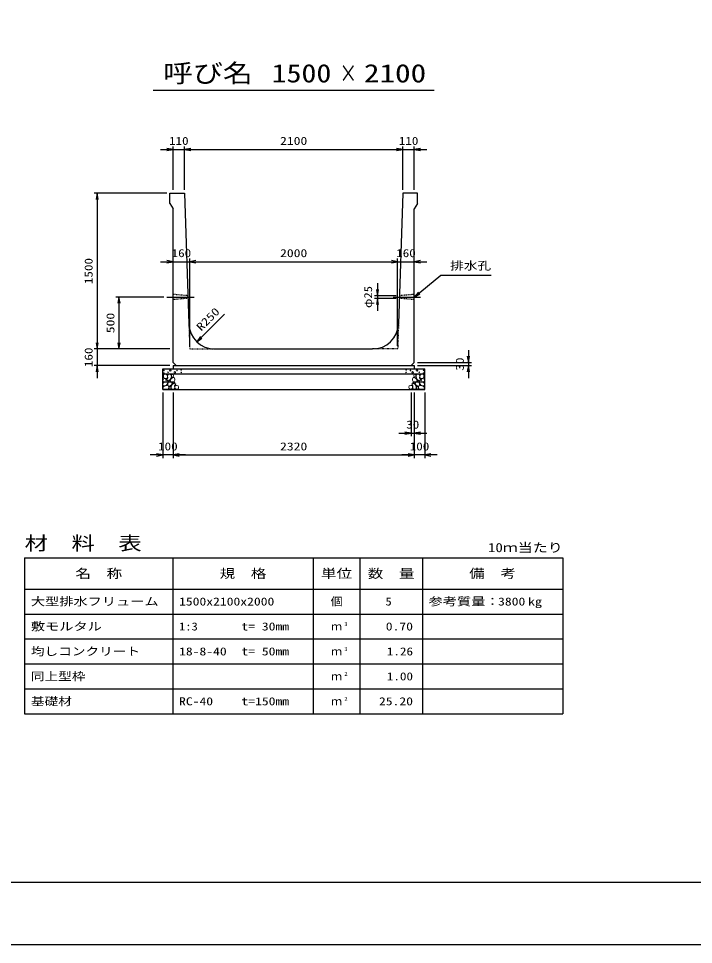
# Model space of a CAD drawing. Units: millimetres at full size. Extents: x 0 to 25230, y 0 to 17820.
# Drawn here: x 8469 to 14960, y 0 to 8910 of the extents above; entities that cross this region are included whole.
import ezdxf
from ezdxf.enums import TextEntityAlignment as Align

# ---------------------------------------------------------------- set-up
doc = ezdxf.new("R2010")
doc.units = ezdxf.units.MM
doc.linetypes.add('CHAIN', pattern=[18.5, 12, -1.5, 3.5, -1.5])
doc.linetypes.add('DASHED_SPACED', pattern=[12, 6, -6])
for name, color, linetype, lineweight in [('0_2', 7, 'Continuous', 25), ('D-BMK', 2, 'CHAIN', 25), ('D-DCR-HCHn', 4, 'Continuous', 9), ('D-MTR-FRAM', 7, 'Continuous', 25), ('D-MTR-LINE', 7, 'Continuous', 25), ('D-STR-DIM', 7, 'Continuous', 25), ('D-STR-STRn', 1, 'Continuous', 25), ('D-TTL', 2, 'Continuous', 25), ('D-TTL-TXT', 7, 'Continuous', 25)]:
    doc.layers.add(name, color=color, linetype=linetype, lineweight=lineweight)
doc.layers.add('D-MTR', color=7, linetype='Continuous')
doc.layers.add('D-MTR-TXT', color=7, linetype='Continuous')
doc.styles.add('ＭＳ ゴシック', font='')
doc.styles.get('ＭＳ ゴシック').set_extended_font_data('MS Gothic')

# ---------------------------------------------------------------- blocks, each defined once
blk = doc.blocks.new('open_arrow')
at = {"color": 0, "linetype": 'Continuous', "lineweight": -2}
blk.add_lwpolyline([(7.5, 1.25), (0, 0), (7.5, -1.25)], dxfattribs=at)

msp = doc.modelspace()

# ---------------------------------------------------------------- linework, layer by layer
at = {"layer": '0_2'}
for p, q in [((9865, 6230), (9405, 6230)), ((9435, 6230), (9435, 5730)), ((9925, 5730), (9405, 5730))]:
    msp.add_line(p, q, dxfattribs=at)
at = {"layer": 'D-BMK'}
for p, q in [((9895, 6230), (10158.333, 6230)), ((12071.667, 6230), (12335, 6230))]:
    msp.add_line(p, q, dxfattribs=at)
at = {"layer": 'D-DCR-HCHn'}
for points in [[(9860.46, 5440.356), (9855.26, 5424.753), (9862.194, 5414.352), (9879.53, 5412.618), (9891.366, 5417.699), (9886.464, 5429.954), (9889.932, 5436.889), (9882.997, 5443.823), (9872.596, 5447.29)], [(9893.399, 5483.696), (9877.796, 5487.163), (9863.928, 5480.228), (9862.194, 5464.626), (9865.661, 5452.491), (9882.997, 5447.29), (9895.132, 5447.29), (9900.333, 5455.958), (9900.333, 5475.028)], [(9907.267, 5485.429), (9902.067, 5469.827), (9903.8, 5452.491), (9891.665, 5433.421), (9907.267, 5424.753), (9924.603, 5433.421), (9935.005, 5447.29), (9938.472, 5469.827), (9935.005, 5481.962), (9924.603, 5487.163)], [(9936.739, 5443.823), (9928.071, 5423.02), (9935.005, 5414.352), (9955.808, 5414.352), (9964.476, 5417.819), (9973.144, 5429.954), (9973.144, 5440.356), (9964.476, 5454.224), (9954.074, 5455.958)], [(9940.206, 5481.962), (9940.206, 5461.159), (9948.874, 5455.958), (9957.542, 5461.159), (9959.275, 5473.294), (9957.542, 5483.696), (9945.407, 5487.163)], [(12293.261, 5443.823), (12301.929, 5423.02), (12294.995, 5414.352), (12274.192, 5414.352), (12265.524, 5417.819), (12256.856, 5429.954), (12256.856, 5440.356), (12265.524, 5454.224), (12275.926, 5455.958)], [(12289.794, 5481.962), (12289.794, 5461.159), (12281.126, 5455.958), (12272.458, 5461.159), (12270.725, 5473.294), (12272.458, 5483.696), (12284.593, 5487.163)], [(12322.733, 5485.429), (12327.933, 5469.827), (12326.2, 5452.491), (12338.335, 5433.421), (12322.733, 5424.753), (12305.397, 5433.421), (12294.995, 5447.29), (12291.528, 5469.827), (12294.995, 5481.962), (12305.397, 5487.163)], [(12336.601, 5483.696), (12352.204, 5487.163), (12366.072, 5480.228), (12367.806, 5464.626), (12364.339, 5452.491), (12347.003, 5447.29), (12334.868, 5447.29), (12329.667, 5455.958), (12329.667, 5475.028)], [(12369.54, 5440.356), (12374.74, 5424.753), (12367.806, 5414.352), (12350.47, 5412.618), (12338.634, 5417.699), (12343.536, 5429.954), (12340.068, 5436.889), (12347.003, 5443.823), (12357.404, 5447.29)], [(9893.366, 5382.757), (9906.208, 5402.019), (9904.603, 5406.834), (9886.946, 5411.65), (9870.894, 5410.045), (9859.658, 5400.414), (9858.052, 5389.177), (9859.658, 5377.941), (9872.499, 5374.731)], [(9899.787, 5342.627), (9911.023, 5347.443), (9914.234, 5363.494), (9907.813, 5374.731), (9896.577, 5377.941), (9882.13, 5376.336), (9866.078, 5369.915), (9858.052, 5360.284), (9858.052, 5349.048), (9862.868, 5342.627), (9882.13, 5344.232)], [(9910.735, 5424.753), (9902.067, 5417.819), (9905.534, 5412.618), (9917.669, 5412.618), (9922.87, 5414.352), (9926.337, 5421.286), (9921.136, 5426.487)], [(9938.311, 5382.757), (9946.337, 5402.019), (9939.916, 5410.045), (9920.654, 5410.045), (9912.628, 5406.834), (9904.603, 5395.598), (9904.603, 5385.967), (9912.628, 5373.125), (9922.259, 5371.52)], [(9935.101, 5347.443), (9935.101, 5366.705), (9927.075, 5371.52), (9919.049, 5366.705), (9917.444, 5355.469), (9919.049, 5345.837), (9930.285, 5342.627)], [(9965.599, 5344.232), (9970.415, 5358.679), (9968.81, 5374.731), (9980.046, 5392.388), (9965.599, 5400.414), (9949.548, 5392.388), (9939.916, 5379.546), (9936.706, 5358.679), (9939.916, 5347.443), (9949.548, 5342.627)], [(9962.389, 5400.414), (9970.415, 5406.834), (9967.204, 5411.65), (9955.968, 5411.65), (9951.153, 5410.045), (9947.942, 5403.624), (9952.758, 5398.808)], [(9978.441, 5345.837), (9992.887, 5342.627), (10005.729, 5349.048), (10007.334, 5363.494), (10004.124, 5374.731), (9988.072, 5379.546), (9976.836, 5379.546), (9972.02, 5371.52), (9972.02, 5353.863)], [(12251.559, 5345.837), (12237.113, 5342.627), (12224.271, 5349.048), (12222.666, 5363.494), (12225.876, 5374.731), (12241.928, 5379.546), (12253.164, 5379.546), (12257.98, 5371.52), (12257.98, 5353.863)], [(12264.401, 5344.232), (12259.585, 5358.679), (12261.19, 5374.731), (12249.954, 5392.388), (12264.401, 5400.414), (12280.452, 5392.388), (12290.084, 5379.546), (12293.294, 5358.679), (12290.084, 5347.443), (12280.452, 5342.627)], [(12267.611, 5400.414), (12259.585, 5406.834), (12262.796, 5411.65), (12274.032, 5411.65), (12278.847, 5410.045), (12282.058, 5403.624), (12277.242, 5398.808)], [(12291.689, 5382.757), (12283.663, 5402.019), (12290.084, 5410.045), (12309.346, 5410.045), (12317.372, 5406.834), (12325.397, 5395.598), (12325.397, 5385.967), (12317.372, 5373.125), (12307.741, 5371.52)], [(12294.899, 5347.443), (12294.899, 5366.705), (12302.925, 5371.52), (12310.951, 5366.705), (12312.556, 5355.469), (12310.951, 5345.837), (12299.715, 5342.627)], [(12319.265, 5424.753), (12327.933, 5417.819), (12324.466, 5412.618), (12312.331, 5412.618), (12307.13, 5414.352), (12303.663, 5421.286), (12308.864, 5426.487)], [(12330.213, 5342.627), (12318.977, 5347.443), (12315.766, 5363.494), (12322.187, 5374.731), (12333.423, 5377.941), (12347.87, 5376.336), (12363.922, 5369.915), (12371.948, 5360.284), (12371.948, 5349.048), (12367.132, 5342.627), (12347.87, 5344.232)], [(12336.634, 5382.757), (12323.792, 5402.019), (12325.397, 5406.834), (12343.054, 5411.65), (12359.106, 5410.045), (12370.342, 5400.414), (12371.948, 5389.177), (12370.342, 5377.941), (12357.501, 5374.731)]]:
    msp.add_lwpolyline(points, close=True, dxfattribs=at)
for centre, radius in [((9865.727, 5523.955), 3), ((9928.336, 5523.955), 7.5), ((9992.708, 5523.164), 3), ((10033.131, 5530.006), 3), ((12196.869, 5530.006), 3), ((12237.292, 5523.164), 3), ((12301.664, 5523.955), 7.5), ((12364.273, 5523.955), 3), ((9866.869, 5498.91), 3), ((9907.292, 5505.752), 3), ((9971.664, 5504.961), 7.5), ((10034.273, 5504.961), 3), ((12195.727, 5504.961), 3), ((12258.336, 5504.961), 7.5), ((12322.708, 5505.752), 3), ((12363.131, 5498.91), 3)]:
    msp.add_circle(centre, radius, dxfattribs=at)
at = {"layer": 'D-MTR-FRAM'}
for p, q in [((8527.5, 3720), (13702.5, 3720)), ((8527.5, 3720), (8527.5, 2220)), ((13702.5, 3720), (13702.5, 2220)), ((8527.5, 2220), (13702.5, 2220))]:
    msp.add_line(p, q, dxfattribs=at)
at = {"layer": 'D-MTR-LINE'}
for p, q in [((9952.5, 3720), (9952.5, 2220)), ((11302.5, 3720), (11302.5, 2220)), ((11752.5, 3720), (11752.5, 2220)), ((12352.5, 3720), (12352.5, 2220)), ((8527.5, 3420), (13702.5, 3420)), ((8527.5, 3180), (13702.5, 3180)), ((8527.5, 2940), (13702.5, 2940)), ((8527.5, 2700), (13702.5, 2700)), ((8527.5, 2460), (13702.5, 2460))]:
    msp.add_line(p, q, dxfattribs=at)
at = {"layer": 'D-STR-DIM'}
for p, q in [((9955, 7260), (9955, 7680)), ((10065, 7260), (10065, 7680)), ((10065, 7260), (10065, 7680)), ((12165, 7260), (12165, 7680)), ((12165, 7260), (12165, 7680)), ((12275, 7260), (12275, 7680)), ((9835, 7650), (10185, 7650)), ((10065, 7650), (12165, 7650)), ((12045, 7650), (12395, 7650)), ((9895, 7230), (9195, 7230)), ((9225, 7230), (9225, 5730)), ((10115, 5760), (10115, 6600)), ((10115, 5760), (10115, 6600)), ((12115, 5760), (12115, 6600)), ((12115, 5760), (12115, 6600)), ((9835, 6570), (10235, 6570)), ((10115, 6570), (12115, 6570)), ((11995, 6570), (12395, 6570)), ((11921.667, 6362.5), (11921.667, 6097.5)), ((12102.083, 6242.5), (11891.667, 6242.5)), ((12101.25, 6217.5), (11891.667, 6217.5)), ((10182.998, 5800.303), (10448.163, 6065.468)), ((9225, 5850), (9225, 5450)), ((9925, 5730), (9195, 5730)), ((9925, 5730), (9195, 5730)), ((12795, 5720), (12795, 5450)), ((9925, 5570), (9195, 5570)), ((12305, 5600), (12825, 5600)), ((12305, 5570), (12825, 5570)), ((9855, 5310), (9855, 4680)), ((9955, 5310), (9955, 4680)), ((9955, 5310), (9955, 4680)), ((12245, 5310), (12245, 4890)), ((12275, 5310), (12275, 4680)), ((12275, 5310), (12275, 4680)), ((12275, 5310), (12275, 4890)), ((12375, 5310), (12375, 4680)), ((12125, 4920), (12395, 4920)), ((10075, 4710), (9735, 4710)), ((9955, 4710), (12275, 4710)), ((12495, 4710), (12155, 4710))]:
    msp.add_line(p, q, dxfattribs=at)
msp.add_lwpolyline([(12275, 6230), (12530, 6440), (12590, 6440), (13014.416, 6440)], dxfattribs=at)
at = {"layer": 'D-STR-STRn'}
for p, q in [((9925, 7230), (10065, 7230)), ((9925, 7130), (9925, 7230)), ((10065, 7230), (10106.944, 5971.671)), ((12165, 7230), (12123.056, 5971.671)), ((12305, 7230), (12165, 7230)), ((12305, 7130), (12305, 7230)), ((9925, 7130), (9955, 7080)), ((12305, 7130), (12275, 7080)), ((9955, 5600), (9955, 7080)), ((12275, 5600), (12275, 7080)), ((10356.806, 5730), (11873.194, 5730)), ((9855, 5340), (9855, 5540)), ((9855, 5540), (12375, 5540)), ((9955, 5600), (9985, 5570)), ((9955, 5570), (12275, 5570)), ((9955, 5570), (9955, 5540)), ((12275, 5600), (12245, 5570)), ((12275, 5570), (12275, 5540)), ((12375, 5340), (12375, 5540)), ((9855, 5490), (12375, 5490)), ((9855, 5340), (12375, 5340))]:
    msp.add_line(p, q, dxfattribs=at)
at = {"layer": 'D-STR-STRn', "color": 2, "linetype": 'DASHED_SPACED'}
for p, q in [((10097.917, 6242.5), (9955, 6255)), ((12275, 6255), (12132.083, 6242.5)), ((10098.75, 6217.5), (9955, 6205)), ((12275, 6205), (12131.25, 6217.5)), ((10106.944, 5971.671), (10115, 5730)), ((12123.056, 5971.671), (12115, 5730)), ((10115, 5730), (10356.806, 5730)), ((12115, 5730), (11873.194, 5730))]:
    msp.add_line(p, q, dxfattribs=at)
at = {"layer": 'D-STR-STRn'}
for centre, start, end in [((10356.806, 5980), 181.90915, 270), ((11873.194, 5980), 270, 358.09085)]:
    msp.add_arc(centre, 250, start, end, dxfattribs=at)
at = {"layer": 'D-TTL'}
for points in [[(0, 0), (25230, 0), (25230, 17820), (0, 17820)], [(600, 600), (24630, 600), (24630, 17220), (600, 17220)]]:
    msp.add_lwpolyline(points, close=True, dxfattribs=at)
at = {"layer": 'D-TTL-TXT'}
msp.add_line((9765, 8220), (12465, 8220), dxfattribs=at)

# ---------------------------------------------------------------- block references
at = {"layer": '0_2', "xscale": 8, "yscale": 8}
for p, rotation in [((9435, 6230), 270), ((9435, 5730), 90)]:
    msp.add_blockref('open_arrow', p, dxfattribs=dict(at, rotation=rotation))
at = {"layer": 'D-STR-DIM', "xscale": 8, "yscale": 8}
for p, rotation in [((9955, 7650), 180), ((12165, 7650), 180), ((12165, 7650), 180), ((9225, 7230), 270), ((9955, 6570), 180), ((12115, 6570), 180), ((12115, 6570), 180), ((11921.667, 6242.5), 90), ((12275, 6230), 39.5), ((11921.667, 6217.5), 270), ((10182.998, 5800.303), 45), ((9225, 5730), 90), ((9225, 5730), 90), ((12795, 5600), 90), ((9225, 5570), 270), ((12795, 5570), 270), ((12245, 4920), 180), ((9855, 4710), 180), ((12275, 4710), 180), ((12275, 4710), 180)]:
    msp.add_blockref('open_arrow', p, dxfattribs=dict(at, rotation=rotation))
for p in [(10065, 7650), (10065, 7650), (12275, 7650), (10115, 6570), (10115, 6570), (12275, 6570), (12275, 4920), (9955, 4710), (9955, 4710), (12375, 4710)]:
    msp.add_blockref('open_arrow', p, dxfattribs=at)

# ---------------------------------------------------------------- texts
at = {"layer": '0_2', "style": 'ＭＳ ゴシック', "width": 1.25}
msp.add_text('500', height=76.98, rotation=90, dxfattribs=at).set_placement((9352.5, 5980), align=Align.MIDDLE_CENTER)
at = {"layer": 'D-MTR', "style": 'ＭＳ ゴシック', "width": 1.25}
msp.add_text('材\u3000料\u3000表', height=132, dxfattribs=at).set_placement((8527.5, 3756), align=Align.BOTTOM_LEFT)
at = {"layer": 'D-MTR', "style": 'ＭＳ ゴシック', "width": 1.2}
msp.add_text('10ｍ当たり', height=87.98, dxfattribs=at).set_placement((13702.5, 3749), align=Align.BOTTOM_RIGHT)
at = {"layer": 'D-MTR-TXT', "style": 'ＭＳ ゴシック'}
for s, height, width, p in [('名\u3000称', 87.98, 1.25, (9240, 3570)), ('規\u3000格', 87.98, 1.25, (10627.5, 3570)), ('単位', 87.98, 1.25, (11527.5, 3570)), ('数\u3000量', 87.98, 1.25, (12052.5, 3570)), ('備\u3000考', 87.98, 1.25, (13027.5, 3570)), ('個', 76.98, 1.1, (11527.5, 3300))]:
    msp.add_text(s, height=height, dxfattribs=dict(at, width=width)).set_placement(p, align=Align.MIDDLE_CENTER)
for s, width, p in [('大型排水フリューム', 1.3, (8587.5, 3300)), ('1500x2100x2000', 1.25, (10012.5, 3300)), ('参考質量：    kg', 1.3, (12412.5, 3300)), ('敷モルタル', 1.3, (8587.5, 3060)), ('1:3', 1.15, (10012.5, 3060)), ('t= 30mm', 1.25, (10612.5, 3060)), ('均しコンクリート', 1.25, (8587.5, 2820)), ('18-8-40', 1.25, (10012.5, 2820)), ('t= 50mm', 1.25, (10612.5, 2820)), ('同上型枠', 1.25, (8587.5, 2580)), ('基礎材', 1.25, (8587.5, 2340)), ('RC-40', 1.25, (10012.5, 2340)), ('t=150mm', 1.25, (10612.5, 2340))]:
    msp.add_text(s, height=76.98, dxfattribs=dict(at, width=width)).set_placement(p, align=Align.MIDDLE_LEFT)
for s, width, p in [('5', 1.15, (12057.83, 3300)), ('3800', 1.25, (13342.5, 3300)), ('0.70', 1.25, (12262.5, 3060)), ('1.26', 1.2, (12262.5, 2820)), ('1.00', 1.2, (12262.5, 2580)), ('25.20', 1.25, (12262.5, 2340))]:
    msp.add_text(s, height=76.98, dxfattribs=dict(at, width=width)).set_placement(p, align=Align.MIDDLE_RIGHT)
for p in [(11527.5, 3060), (11527.5, 2820), (11527.5, 2580), (11527.5, 2340)]:
    msp.add_text('ｍ', height=76.98, dxfattribs=at).set_placement(p, align=Align.MIDDLE_CENTER)
at = {"layer": 'D-MTR-TXT', "style": 'ＭＳ ゴシック', "width": 1.15}
for s, p in [('3', (11602.5, 3053)), ('3', (11602.5, 2813)), ('2', (11602.5, 2573)), ('2', (11602.5, 2333))]:
    msp.add_text(s, height=38.49, dxfattribs=at).set_placement(p, align=Align.BOTTOM_LEFT)
at = {"layer": 'D-STR-DIM', "style": 'ＭＳ ゴシック'}
for s, width, p in [('110', 1.2, (10010, 7732.5)), ('2100', 1.25, (11115, 7732.5)), ('110', 1.2, (12220, 7732.5)), ('160', 1.2, (10035, 6652.5)), ('2000', 1.25, (11115, 6652.5)), ('160', 1.2, (12195, 6652.5)), ('30', 1.2, (12260, 5002.5)), ('100', 1.2, (9905, 4792.5)), ('2320', 1.25, (11115, 4792.5)), ('100', 1.2, (12325, 4792.5))]:
    msp.add_text(s, height=76.98, dxfattribs=dict(at, width=width)).set_placement(p, align=Align.MIDDLE_CENTER)
for s, width, p in [('1500', 1.2, (9142.5, 6480)), ('φ25', 1.15, (11830.639, 6230)), ('160', 1.2, (9142.5, 5650)), ('30', 1.2, (12712.5, 5585))]:
    msp.add_text(s, height=76.98, rotation=90, dxfattribs=dict(at, width=width)).set_placement(p, align=Align.MIDDLE_CENTER)
at = {"layer": 'D-STR-DIM', "style": 'ＭＳ ゴシック', "width": 1.25}
msp.add_text('排水孔', height=76.98, dxfattribs=at).set_placement((12620, 6470), align=Align.BOTTOM_LEFT)
msp.add_text('R250', height=76.98, rotation=45, dxfattribs=at).set_placement((10241.408, 5881.34), align=Align.BOTTOM_LEFT)
at = {"layer": 'D-TTL-TXT', "style": 'ＭＳ ゴシック'}
for s, width, p in [('呼び名', 1.2, (10290, 8242.5)), ('1500', 1.2, (11190, 8242.5)), ('2100', 1.25, (12090, 8242.5)), ('×', 0.7, (11640, 8242.5))]:
    msp.add_text(s, height=176, dxfattribs=dict(at, width=width)).set_placement(p, align=Align.BOTTOM_CENTER)

doc.saveas('drawing.dxf')
